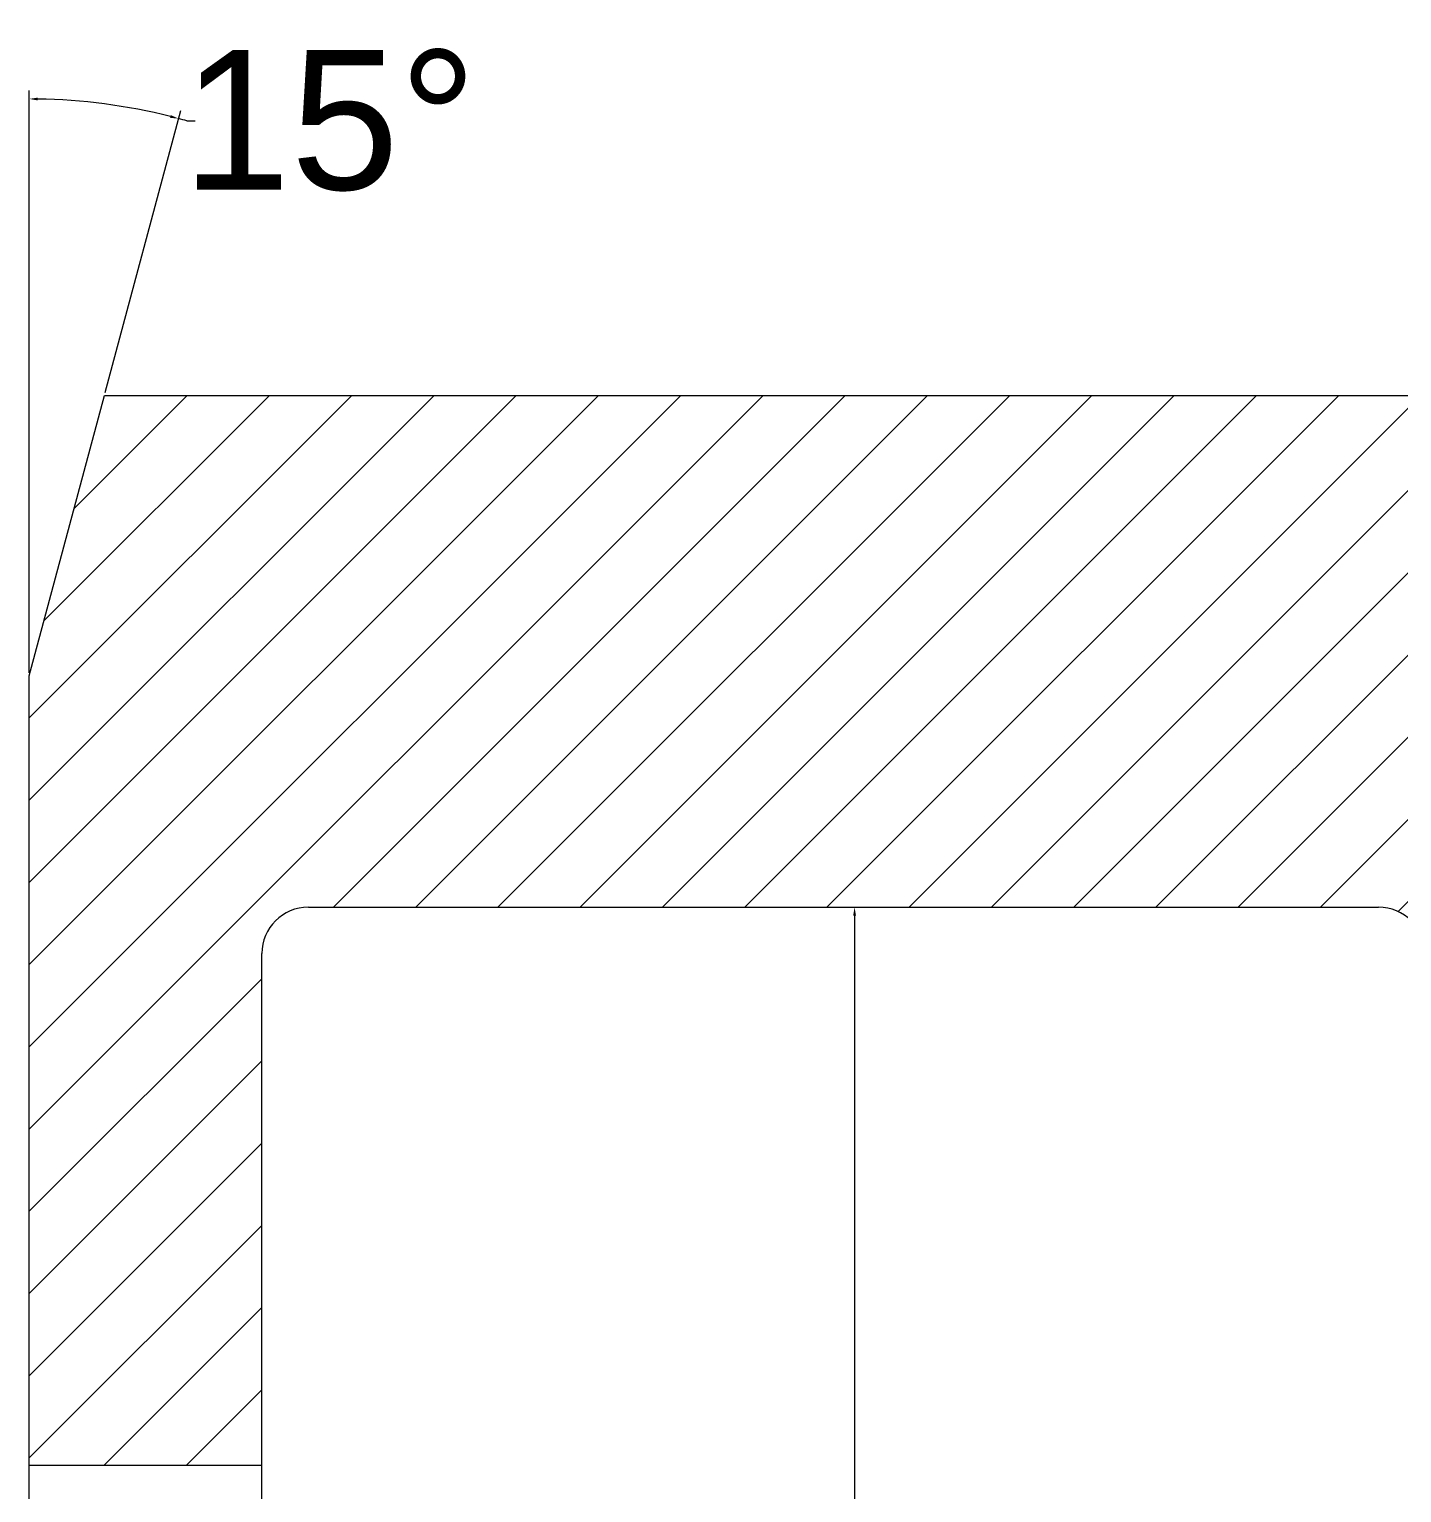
# Model space of a CAD drawing. Header units: inches. Extents: x -20 to 1819, y -457 to 307.
# Drawn here: x 1504.87 to 1534.37, y 190.67 to 222.13 of the extents above; entities that cross this region are included whole.
import ezdxf

# ---------------------------------------------------------------- set-up
doc = ezdxf.new("R2010")
doc.units = ezdxf.units.IN
doc.header["$MEASUREMENT"] = 0
doc.header["$PDMODE"] = 35
doc.header["$PDSIZE"] = 5
doc.layers.get('0').update_dxf_attribs({"lineweight": 15})
doc.layers.add('GROASE', color=7, linetype='Continuous', lineweight=30)
doc.styles.get("Standard").update_dxf_attribs({"font": 'arial.ttf', "height": 3})
doc.dimstyles.get("Standard").update_dxf_attribs({"dimtxt": 0.18, "dimasz": 0.18, "dimexe": 0.18, "dimexo": 0.0625, "dimgap": 0.09, "dimtad": 0, "dimtih": 1, "dimtoh": 1, "dimdec": 4, "dimzin": 0, "dimdsep": 46, "dimtxsty": 'Standard', "dimcen": 0.09, "dimadec": 0, "dimazin": 0, "dimtfac": 1, "dimtdec": 4, "dimtofl": 0, "dimtmove": 0, "dimatfit": 3, "dimfxl": 1, "dimtolj": 1, "dimtzin": 0, "dimarcsym": 0})

# ---------------------------------------------------------------- blocks, each defined once
blk = doc.blocks.new('*D43')
at = {"color": 0, "lineweight": -2, "transparency": 16777216}
for p, q in [((1510.932, 203.261), (1522.789, 203.261)), ((1522.609, 203.081), (1522.609, 173.135)), ((1522.609, 135.441), (1522.609, 165.388)), ((1510.932, 135.261), (1522.789, 135.261))]:
    blk.add_line(p, q, dxfattribs=at)
at = {"color": 0, "transparency": 16777216}
for points in [[(1522.579, 203.081), (1522.639, 203.081), (1522.609, 203.261)], [(1522.579, 135.441), (1522.639, 135.441), (1522.609, 135.261)]]:
    blk.add_solid(points, dxfattribs=at)
at = {"layer": 'Defpoints', "color": 0, "transparency": 16777216}
for p in [(1510.87, 203.261), (1510.87, 135.261), (1522.609, 135.261)]:
    blk.add_point(p, dxfattribs=at)
at = {"color": 0, "transparency": 16777216, "insert": (1522.609, 169.261), "char_height": 3, "attachment_point": 5, "rotation": 90}
blk.add_mtext('\\A1;%%C68', dxfattribs=at)
blk = doc.blocks.new('*D47')
at = {"color": 0, "lineweight": -2, "transparency": 16777216}
for p, q in [((1504.87, 208.295), (1504.87, 220.816)), ((1506.502, 214.322), (1508.127, 220.387)), ((1508.254, 220.165), (1508.434, 220.165))]:
    blk.add_line(p, q, dxfattribs=at)
for start, end in [(75.8315, 89.1685), (74.1685, 75)]:
    blk.add_arc((1504.87, 208.232), 12.403, start, end, dxfattribs=at)
at = {"color": 0, "transparency": 16777216}
for points in [[(1505.05, 220.604), (1505.05, 220.664), (1504.87, 220.636)], [(1507.913, 220.287), (1507.898, 220.229), (1508.08, 220.213)]]:
    blk.add_solid(points, dxfattribs=at)
at = {"layer": 'Defpoints', "color": 0, "transparency": 16777216}
for p in [(1505.951, 220.588), (1506.485, 214.261), (1504.87, 208.232), (1504.87, 208.232), (1504.87, 169.261)]:
    blk.add_point(p, dxfattribs=at)
at = {"color": 0, "transparency": 16777216, "insert": (1511.325, 220.165), "char_height": 3, "attachment_point": 5}
blk.add_mtext('\\A1;15°', dxfattribs=at)

msp = doc.modelspace()

# ---------------------------------------------------------------- hatches: boundary and pattern name
h = msp.add_hatch()
h.set_pattern_fill('ANSI31', color=256, scale=10)
h.paths.add_polyline_path([(1573.25446, 214.26129), (1506.48534, 214.26129), (1504.8699, 208.23239), (1504.8699, 191.26129), (1509.8699, 191.26129), (1509.8699, 202.26129, -0.41421356), (1510.8699, 203.26129), (1533.8699, 203.26129, -0.41421356), (1534.8699, 202.26129), (1534.8699, 199.26129), (1574.8699, 199.26129), (1574.8699, 208.23239)])
h.paths.add_polyline_path([(1574.8699, 199.26129), (1534.8699, 199.26129), (1534.8699, 196.26129), (1571.8699, 196.26129)], flags=0)

# ---------------------------------------------------------------- linework, layer by layer
at = {"layer": 'GROASE'}
for p, q in [((1504.8699, 208.23239), (1506.48534, 214.26129)), ((1506.48534, 214.26129), (1573.25446, 214.26129)), ((1504.8699, 169.26129), (1504.8699, 208.23239)), ((1510.8699, 203.26129), (1533.8699, 203.26129)), ((1509.8699, 191.26129), (1509.8699, 202.26129)), ((1504.8699, 191.26129), (1509.8699, 191.26129)), ((1509.8699, 169.26129), (1509.8699, 191.26129))]:
    msp.add_line(p, q, dxfattribs=at)
for centre, start, end in [((1510.8699, 202.26129), 90, 180), ((1533.8699, 202.26129), 0, 90)]:
    msp.add_arc(centre, 1, start, end, dxfattribs=at)

# ---------------------------------------------------------------- dimensions: what is measured, and where the dimension line sits
dim = msp.add_angular_dim_2l(base=(1505.95092, 220.58848), line1=((1504.8699, 169.26129), (1504.8699, 208.23239)), line2=((1504.8699, 208.23239), (1506.48534, 214.26129)), dimstyle='Standard')
dim.commit()
dim.dimension.update_dxf_attribs({"geometry": '*D47', "text_midpoint": (1511.32513, 220.1652)})
dim = msp.add_linear_dim(base=(1522.60863, 135.26129), p1=(1510.8699, 203.26129), p2=(1510.8699, 135.26129), angle=90, text='%%C<>', dimstyle='Standard', override={"dimdec": 0})
dim.commit()
dim.dimension.update_dxf_attribs({"geometry": '*D43', "text_midpoint": (1522.60863, 169.26129), "text_rotation": 90})

doc.saveas('drawing.dxf')
